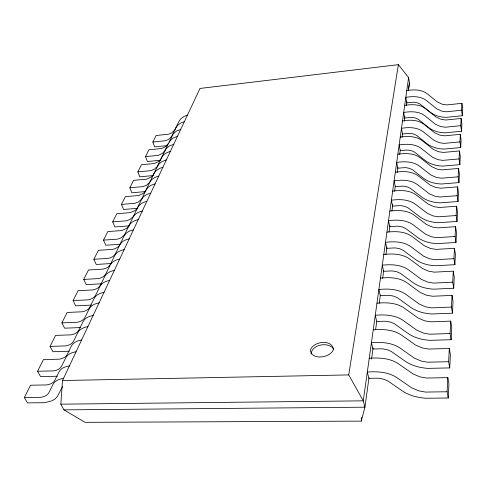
<?xml version="1.0" encoding="UTF-8"?>
<svg xmlns="http://www.w3.org/2000/svg" width="487" height="487" viewBox="0 0 487 487"><rect width="100%" height="100%" fill="white"/><g stroke="black" fill="none" stroke-linecap="round" stroke-linejoin="round"><path stroke-width="0.73" d="M447.096 391.767L425.449 392.065L419.003 390.921L411.734 387.877L397.027 377.717C388.352 371.898 377.407 371.368 367.314 372.025L368.909 378.338L376.293 378.198A16.783 10.933 9.5 0 1 379.714 378.375L384.109 379.318L387.871 380.974L402.177 390.817C409.08 395.468 417.396 397.587 425.614 398.256L448.229 397.995L447.096 391.767L447.821 377.65L426.496 378.04L420.147 376.92L412.988 373.919L398.512 363.832C389.984 358.061 379.178 357.574 369.237 358.268M448.643 361.713L427.683 362.2L421.438 361.117L414.4 358.152L400.192 348.15C391.822 342.44 381.181 341.996 371.417 342.738L372.939 349.015L380.097 348.814A16.248 10.921 9.2 0 1 383.415 348.96L387.67 349.861L391.304 351.48L405.135 361.165C411.789 365.725 419.861 367.782 427.829 368.373L449.732 367.91L448.643 361.713L449.324 348.485L428.663 349.051L422.509 347.992L415.575 345.064L401.58 335.141C393.35 329.474 382.843 329.066 373.225 329.845M450.091 333.54L429.771 334.192L423.72 333.163L416.909 330.265L403.151 320.434C395.079 314.827 384.718 314.456 375.264 315.278L376.719 321.511L383.665 321.256A15.748 10.884 8.8 0 1 386.879 321.371L391.006 322.236L394.525 323.818L407.911 333.345C414.334 337.82 422.174 339.816 429.899 340.34L451.139 339.695L450.091 333.54L450.731 321.122L430.697 321.846L424.731 320.842L418.01 317.974L404.46 308.216C396.509 302.658 386.282 302.317 376.962 303.17M451.449 307.072L431.738 307.875L425.869 306.895L419.258 304.071L405.933 294.398C398.129 288.888 388.042 288.59 378.88 289.479L380.274 295.658L387.013 295.353A15.274 10.836 8.4 0 1 390.136 295.445L394.141 296.273L397.556 297.819L410.523 307.194C416.72 311.583 424.347 313.525 431.853 313.987L452.46 313.19L451.449 307.072L452.052 295.396L432.608 296.254L426.813 295.299L420.299 292.504L407.162 282.904C399.474 277.444 389.509 277.17 380.481 278.089M452.733 282.168L433.588 283.099L427.89 282.168L421.474 279.404L408.55 269.895C401.002 264.484 391.171 264.246 382.289 265.19L383.622 271.32L390.172 270.973A14.829 10.769 8 0 1 393.204 271.04L397.088 271.837L400.405 273.347L412.982 282.57C418.978 286.873 426.399 288.761 433.686 289.168L453.701 288.231L452.733 282.168L453.3 271.162L434.404 272.148L428.779 271.235L422.454 268.501L409.707 259.066C402.268 253.703 392.552 253.49 383.793 254.458M453.939 258.688L435.335 259.729L429.796 258.847L423.562 256.144L411.022 246.793C403.711 241.479 394.123 241.296 385.497 242.289L386.775 248.358L393.149 247.974A14.415 10.696 7.6 0 1 396.101 248.023L399.876 248.79L403.09 250.269L415.301 259.334C421.103 263.564 428.329 265.397 435.421 265.75L454.876 264.703L453.939 258.688L454.474 248.303L436.102 249.393L430.636 248.522L424.487 245.85L412.112 236.566C404.904 231.301 395.426 231.136 386.922 232.159M455.077 236.518L436.979 237.656L431.592 236.81L425.541 234.168L413.353 224.976C406.261 219.759 396.911 219.619 388.529 220.66L389.758 226.668L395.961 226.248A14.02 10.617 7.1 0 1 398.829 226.278L402.506 227.015L405.628 228.464L417.493 237.382C423.112 241.528 430.161 243.323 437.058 243.628L455.984 242.471L455.077 236.518L455.582 226.698L437.71 227.879L432.389 227.045L426.411 224.434L414.388 215.309C407.394 210.134 398.141 210.019 389.874 211.078M456.155 215.546L438.537 216.776L433.296 215.966L427.403 213.379L415.557 204.333C408.678 199.207 399.547 199.122 391.402 200.194L392.583 206.135L398.622 205.691A13.642 10.525 6.7 0 1 401.416 205.709L404.989 206.415L408.033 207.833L419.563 216.605C425.017 220.678 431.89 222.425 438.604 222.687L457.037 221.439L456.155 215.546L456.636 206.245L439.231 207.511L434.051 206.713L428.231 204.156L416.537 195.184C409.75 190.1 400.716 190.027 392.674 191.117M457.177 195.683L440.017 196.985L434.909 196.206L429.175 193.68L417.645 184.786C410.967 179.752 402.043 179.697 394.117 180.805L395.255 186.679L401.142 186.211A13.289 10.434 6.2 0 1 403.869 186.211L407.345 186.898L410.31 188.286L421.529 196.912C426.825 200.912 433.527 202.616 440.078 202.842L458.03 201.508L457.177 195.683L457.634 186.862L440.674 188.195L435.628 187.434L429.96 184.932L418.577 176.105C411.984 171.107 403.151 171.077 395.322 172.197M458.145 176.836L441.423 178.205L436.443 177.463L430.855 174.985L419.63 166.237C413.134 161.288 404.411 161.276 396.698 162.408L397.794 168.216L403.534 167.723A12.954 10.33 5.7 0 1 406.195 167.711L409.585 168.374L412.471 169.738L423.398 178.218C428.536 182.144 435.086 183.812 441.472 184.001L458.973 182.601L458.145 176.836L458.577 168.459L442.044 169.86L437.125 169.129L431.598 166.676L420.512 157.995C414.096 153.082 405.464 153.088 397.842 154.233M459.071 158.932L442.75 160.363L437.898 159.651L432.45 157.222L421.511 148.614C415.198 143.756 406.663 143.775 399.145 144.931L400.204 150.672L405.811 150.154A12.638 10.227 5.1 0 1 408.404 150.136L411.71 150.775L414.522 152.108L425.169 160.454C430.167 164.314 436.565 165.939 442.793 166.097L459.868 164.636L459.071 158.932L459.478 150.97L443.347 152.425L438.543 151.725L433.162 149.32L422.351 140.78C416.111 135.952 407.668 135.989 400.235 137.151M459.941 141.906L444.022 143.385L439.28 142.697L433.966 140.323L423.306 131.855C417.152 127.077 408.806 127.125 401.477 128.3L402.499 133.974L407.972 133.444A12.333 10.124 4.5 0 1 410.504 133.414L413.731 134.028L416.476 135.337L426.856 143.549C431.719 147.336 437.971 148.931 444.053 149.059L460.72 147.543L459.941 141.906L460.331 134.327L444.582 135.824L439.901 135.155L434.641 132.799L424.104 124.392C418.029 119.65 409.762 119.711 402.518 120.898M460.775 125.689L445.228 127.217L440.601 126.553L435.415 124.228L425.011 115.894C419.021 111.194 410.845 111.273 403.699 112.46L404.691 118.067L410.036 117.519A12.047 10.02 3.9 0 1 412.507 117.483L415.661 118.079L418.339 119.364L428.463 127.448C433.199 131.167 439.317 132.726 445.258 132.829L461.53 131.259L460.775 125.689L461.146 118.463L445.763 120.009L441.192 119.358L436.06 117.05L425.772 108.784C419.849 104.121 411.752 104.206 404.691 105.405M461.573 110.232L446.378 111.797L441.861 111.158L436.79 108.875L426.636 100.675C420.798 96.055 412.793 96.152 405.817 97.357L406.773 102.897L412.002 102.337A11.767 9.91 3.3 0 1 414.413 102.288L417.493 102.873L420.111 104.127L429.997 112.083C434.611 115.742 440.595 117.264 446.402 117.343L462.303 115.736L461.573 110.232L461.926 103.335L446.889 104.918L442.421 104.291L437.405 102.026L427.361 93.888C421.59 89.304 413.658 89.413 406.761 90.625M448.229 397.995L448.935 383.866L447.821 377.65M449.732 367.91L450.39 354.664L449.324 348.485M451.139 339.695L451.759 327.258L450.731 321.122M452.46 313.19L453.044 301.483L452.052 295.396M453.701 288.231L454.255 277.2L453.3 271.162M454.876 264.703L455.394 254.287L454.474 248.303M455.984 242.471L456.477 232.622L455.582 226.698M457.037 221.439L457.5 212.107L456.636 206.245M458.03 201.508L458.468 192.663L457.634 186.862M458.973 182.601L459.387 174.194L458.577 168.459M459.868 164.636L460.264 156.637L459.478 150.97M460.72 147.543L461.098 139.927L460.331 134.327M461.53 131.259L461.895 124.002L461.146 118.463M462.303 115.736L462.65 108.808L461.926 103.335M368.976 377.845L364.94 407.181L361.232 421.127L85.061 422.339L63.961 409.871L60.814 404.173L62.519 380.53L199.993 88.445L398.396 64.661L408.593 77.567L409.506 83.015L408.471 90.533M371.557 359.041L373.109 347.761M375.593 329.711L376.731 321.438M379.209 303.383L380.347 295.11M382.624 278.564L383.762 270.291M385.929 254.5L386.964 246.976M389.034 231.934L389.862 225.919M391.932 210.877L392.772 204.735M394.616 191.318L395.341 186.052M397.203 172.52L397.928 167.254M399.687 154.464L400.308 149.953M402.061 137.17L402.579 133.408M404.234 121.373L404.886 116.649M406.408 105.576L406.925 101.82M408.593 77.567L363.272 400.838L364.94 407.181L63.961 409.871M361.232 421.127L361.756 417.371M60.814 404.173L363.272 400.838L348.722 374.911L398.396 64.661M408.362 88.951L409.506 83.015M62.525 386.641L57.326 396.582L55.043 398.981L51.799 400.868L44.664 402.694L27.479 402.895L24.35 397.532L30.541 385.217L46.77 384.925C49.875 384.45 53.326 383.214 54.848 380.256L59.152 371.599C61.179 367.922 65.568 366.492 69.477 365.914M57.326 376.238L40.543 376.597L37.566 371.252L43.416 359.619L59.268 359.181C62.348 358.682 65.721 357.379 67.218 354.445L71.528 345.758C73.519 342.111 77.804 340.596 81.682 339.987M69.294 351.23L52.894 351.73L50.058 346.409L55.597 335.397L71.09 334.837C74.14 334.313 77.433 332.95 78.912 330.04L83.228 321.341C85.17 317.731 89.365 316.142 93.2 315.503M80.623 327.556L64.594 328.177L61.886 322.893L67.139 312.453L82.285 311.783C85.304 311.23 88.531 309.817 89.979 306.944L94.295 298.233C96.201 294.665 100.304 293.016 104.096 292.346M91.361 305.112L75.686 305.842L73.105 300.589L78.084 290.678L92.901 289.911C95.89 289.339 99.044 287.884 100.474 285.035L104.778 276.342C106.659 272.811 110.665 271.113 114.415 270.419M101.564 283.799L86.223 284.627L83.752 279.41L88.488 269.993L102.982 269.134C105.947 268.544 109.033 267.059 110.439 264.24L114.731 255.565C116.576 252.071 120.496 250.33 124.203 249.618M111.261 263.534L96.249 264.453L93.875 259.279L98.386 250.318L112.576 249.381C115.504 248.772 118.53 247.256 119.912 244.468L124.191 235.818C125.999 232.372 129.84 230.595 133.505 229.858M119.753 244.297L105.789 245.241L103.518 240.115L107.81 231.575L121.707 230.564L126.62 228.403L128.556 226.315L133.188 217.032C134.972 213.629 138.728 211.821 142.35 211.066M129.286 225.865L114.883 226.936L112.704 221.847L116.801 213.702L130.419 212.63L135.24 210.463L137.151 208.375L141.76 199.14C143.513 195.774 147.196 193.942 150.769 193.169M137.681 208.326L123.564 209.459L121.464 204.418L125.378 196.645L138.728 195.512L143.47 193.339L145.357 191.263L149.935 182.071C151.658 178.747 155.268 176.897 158.799 176.111M145.692 191.58L131.855 192.767L129.84 187.775L133.578 180.342L146.666 179.161L151.329 176.982L153.192 174.912L158.738 164.235L161.982 161.532L166.457 159.827M153.356 175.563L139.781 176.799L137.845 171.856L141.419 164.746L154.263 163.516L158.841 161.337L160.686 159.279L166.183 148.669L169.385 145.978L173.78 144.274M160.692 160.235L147.372 161.52L145.503 156.625L148.931 149.813L161.946 148.438L166.037 146.362L168.216 143.665M166.992 145.631L154.647 146.879L152.845 142.027L156.126 135.502L168.496 134.199L171.741 132.854L174.723 129.98L179.167 121.038L180.787 118.779L184.208 116.332L187.483 115.151M169.08 142.101L172.313 138.472L177.585 136.183M184.421 121.653L181.127 122.827L177.676 125.281L176.05 127.545L171.588 136.524L168.587 139.404L165.318 140.743L152.845 142.027M180.78 129.396L176.464 131.1L173.311 133.779L164.947 150.489L162.755 153.192L158.214 155.377L145.503 156.625M170.438 151.366L167.023 152.541L163.462 155.012L161.794 157.307L157.271 166.408L154.184 169.312L150.8 170.651L137.845 171.856M162.962 167.248L159.48 168.417L155.864 170.9L154.178 173.208L149.619 182.363L146.496 185.279L143.05 186.618L129.84 187.775M155.14 183.885C151.585 184.664 147.945 186.503 146.21 189.851L141.62 199.061L138.448 201.989L134.942 203.316L121.464 204.418M146.934 201.32C143.336 202.087 139.623 203.907 137.851 207.292L133.237 216.551L130.023 219.485L126.45 220.806L112.704 221.847M138.32 219.625C134.68 220.368 130.887 222.163 129.092 225.591L124.447 234.892L121.19 237.826L117.55 239.135L103.518 240.115M129.274 238.849C125.585 239.58 121.707 241.339 119.881 244.809L115.602 253.471C114.201 256.272 111.152 257.775 108.211 258.378L93.875 259.279M119.753 259.084C116.022 259.79 112.059 261.513 110.202 265.019L105.904 273.706C104.486 276.537 101.369 278.01 98.392 278.594L83.752 279.41M109.721 280.396C105.953 281.078 101.899 282.752 100.005 286.301L95.702 295.006C94.259 297.867 91.075 299.298 88.068 299.864L73.105 300.589M99.141 302.877C95.33 303.535 91.185 305.154 89.261 308.74L84.945 317.451C83.484 320.343 80.227 321.73 77.189 322.272L61.886 322.893M87.964 326.631C84.111 327.258 79.874 328.816 77.908 332.438L73.592 341.137C72.106 344.059 68.777 345.393 65.715 345.91L50.058 346.409M76.136 351.766C72.246 352.363 67.912 353.836 65.903 357.501L61.599 366.169C60.084 369.122 56.681 370.394 53.588 370.881L37.566 371.252M63.602 378.405C59.676 378.965 55.238 380.353 53.193 384.048L48.901 392.674C47.361 395.651 43.873 396.85 40.762 397.307L24.35 397.532M62.519 380.53L348.722 374.911M333.729 349.216C328.731 341.375 311.631 344.272 311.071 354.104M333.431 349.331C330.862 357.933 311.223 360.824 310.383 349.983C313.403 341.265 331.927 338.818 333.431 349.331"/></g></svg>
